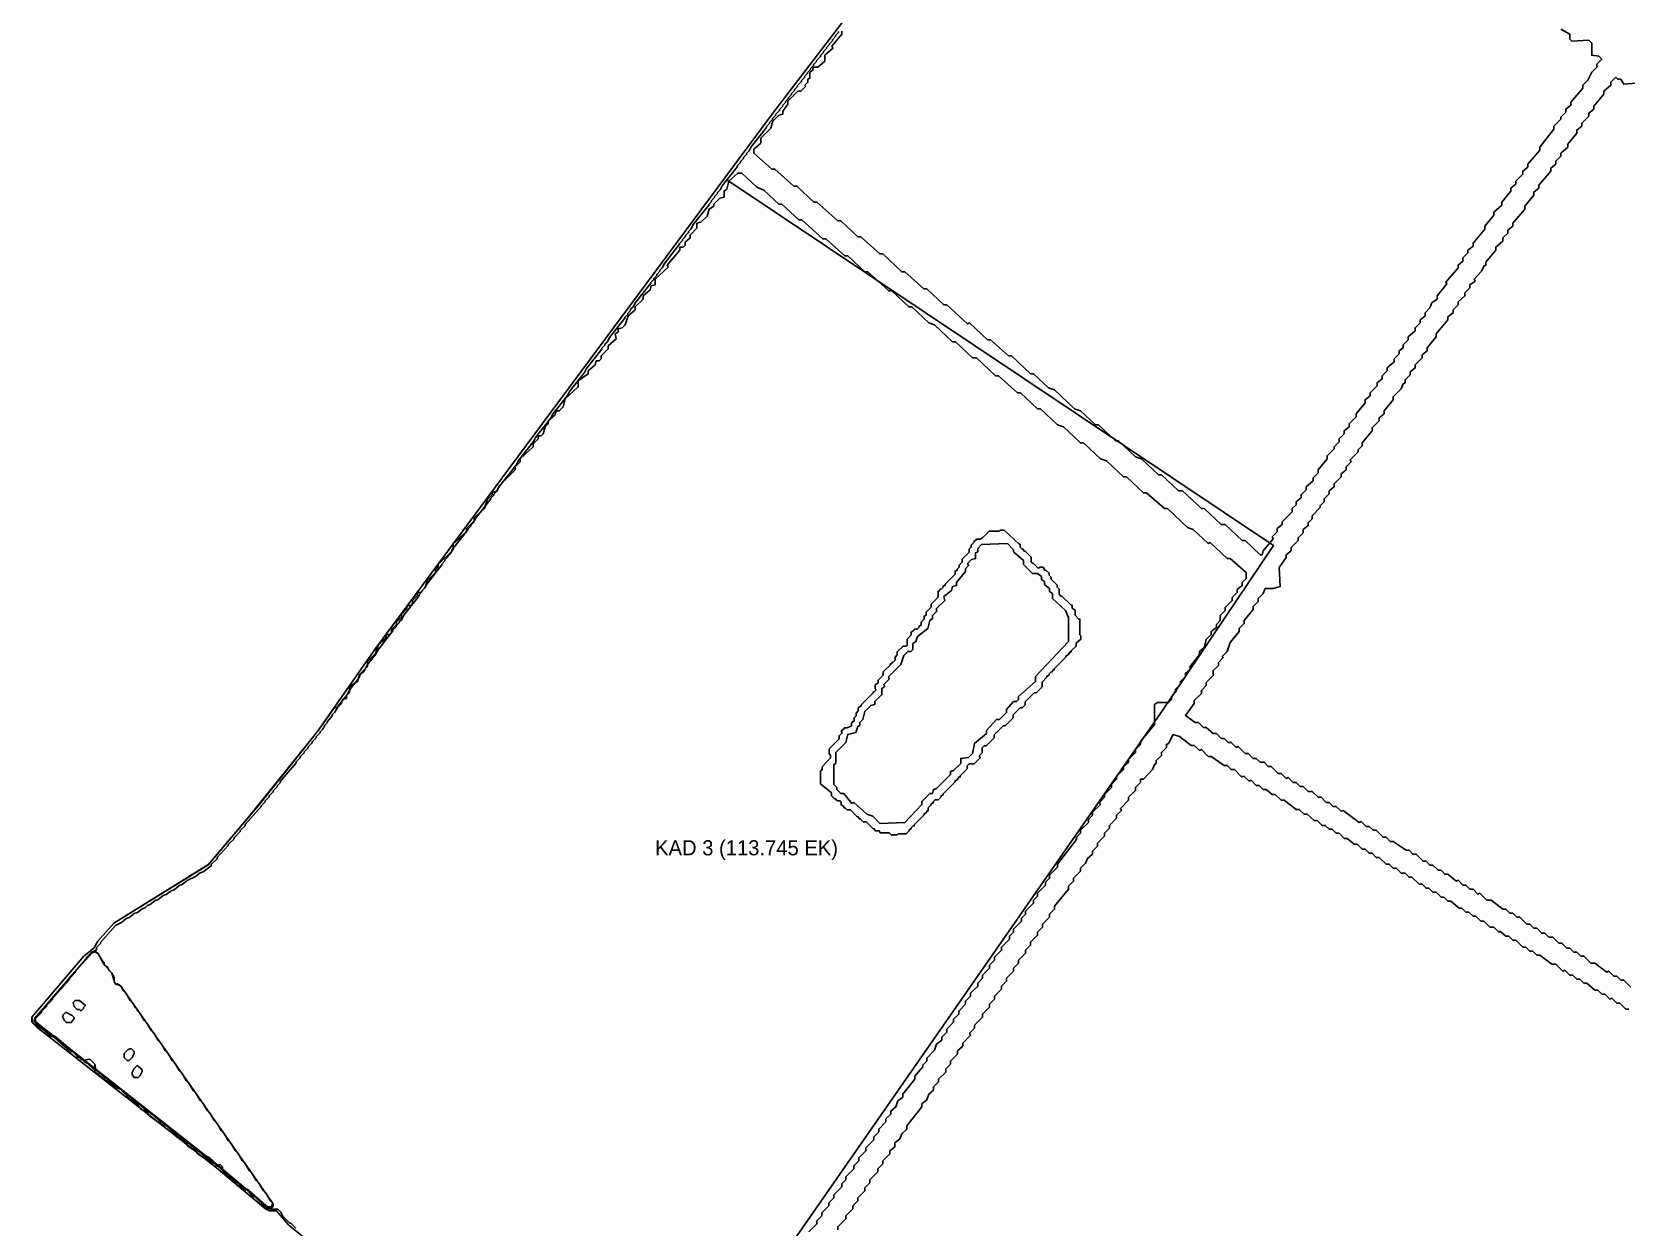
# Model space of a CAD drawing. Header units: metres. Extents: x 383 to 2851, y 138 to 3124.
# Drawn here: x 383 to 1650, y 678 to 1628 of the extents above; entities that cross this region are included whole.
import ezdxf

# ---------------------------------------------------------------- set-up
doc = ezdxf.new("R2010")
doc.units = ezdxf.units.M
for name, color, linetype in [('BERTINDIH_KAD3_PLOT2', 6, 'Continuous'), ('KAD_2', 3, 'Continuous'), ('KAD_3', 3, 'Continuous'), ('KAD_3_KALIBRASI_113.745EK', 3, 'Continuous'), ('KAD_4', 3, 'Continuous'), ('KAD_5', 3, 'Continuous'), ('LABEL', 7, 'Continuous'), ('PLOT2_DALAM_KAD3', 6, 'Continuous'), ('PLOT2_PENGAMBILAN', 1, 'Continuous'), ('PTD112724_DARI_PDF', 5, 'Continuous'), ('PTD112724_KALIBRASI', 5, 'Continuous')]:
    doc.layers.add(name, color=color, linetype=linetype)

msp = doc.modelspace()

# ---------------------------------------------------------------- linework, layer by layer
at = {"layer": 'BERTINDIH_KAD3_PLOT2'}
msp.add_lwpolyline([(430.2, 896.9), (385, 844.5), (385, 842.2), (423.9, 811.2), (428.6, 812), (432.6, 808), (433.4, 803.3), (519.1, 735.8), (523.9, 733.4), (530.2, 727.9), (532.6, 727.9), (534.2, 726.3), (534.2, 723.9), (552.4, 708.8), (554.8, 708), (569.9, 694.5), (573.1, 694.5), (573.9, 697.7), (453.2, 869.9), (448.5, 872.3), (446.1, 880.3), (439.7, 887.4), (435, 896.1), (432.6, 897.7)], close=True, dxfattribs=at)
at = {"layer": 'KAD_2'}
msp.add_lwpolyline([(1026.3, 1628.8), (1026.3, 1626.4), (1018.4, 1616.9), (1019.2, 1615.3), (1012.8, 1609.7), (1012.8, 1605), (1007.3, 1600.2), (1003.3, 1600.2), (1003.3, 1597.8), (1000.9, 1596.2), (1000.9, 1591.5), (999.3, 1590.7), (999.3, 1588.3), (996.9, 1585.9), (997.7, 1585.1), (993.8, 1581.1), (991.4, 1581.1), (983.5, 1573.2), (983.5, 1570.8), (979.5, 1565.3), (979.5, 1562.9), (976.3, 1562.1), (971.5, 1557.3), (970, 1551.8), (962, 1543.8), (962, 1539.9), (956.5, 1535.1), (956.5, 1531.9), (970.8, 1519.2), (973.1, 1519.2), (988.2, 1505.7), (990.6, 1505.7), (1004.1, 1493), (1006.5, 1493), (1023.1, 1478), (1025.5, 1478), (1039, 1465.3), (1041.4, 1465.3), (1056.5, 1451.8), (1058.9, 1451.8), (1073.9, 1437.5), (1076.3, 1437.5), (1091.4, 1424), (1093.8, 1424), (1107.3, 1411.3), (1109.7, 1411.3), (1126.3, 1396.2), (1127.9, 1397), (1142.2, 1383.5), (1144.6, 1383.5), (1158.9, 1370.8), (1161.3, 1370.8), (1176.3, 1356.5), (1178.7, 1356.5), (1190.6, 1345.4), (1195.4, 1343.8), (1211.3, 1328.7), (1216, 1327.1), (1227.9, 1316), (1230.3, 1316), (1243.8, 1303.3), (1246.2, 1303.3), (1259.7, 1290.6), (1264.4, 1289), (1277.9, 1276.3), (1280.3, 1276.3), (1293.8, 1263.6), (1297, 1263.6), (1312.1, 1249.4), (1314.4, 1249.4), (1327.9, 1236.7), (1331.1, 1236.7), (1344.6, 1224), (1347, 1224), (1358.9, 1212.8), (1360.5, 1212.8), (1361.3, 1216), (1369.2, 1225.5), (1368.4, 1227.1), (1372.4, 1231.1), (1372.4, 1233.5), (1376.4, 1236.7), (1376.4, 1239), (1384.3, 1247), (1384.3, 1249.4), (1387.5, 1252.5), (1387.5, 1254.9), (1391.4, 1258.1), (1391.4, 1260.5), (1395.4, 1264.4), (1395.4, 1266.8), (1401, 1271.6), (1401, 1274), (1404.9, 1277.9), (1404.9, 1280.3), (1412.1, 1289), (1412.1, 1291.4), (1417.6, 1297), (1417.6, 1298.6), (1421.6, 1302.5), (1421.6, 1304.9), (1425.6, 1308.9), (1425.6, 1311.3), (1429.5, 1314.4), (1429.5, 1316.8), (1435.1, 1322.4), (1435.1, 1324.8), (1442.2, 1333.5), (1442.2, 1335.9), (1446.2, 1339.1), (1446.2, 1341.4), (1451.8, 1347), (1451.8, 1349.4), (1455.7, 1352.5), (1455.7, 1354.9), (1459.7, 1358.9), (1459.7, 1361.3), (1465.3, 1366), (1465.3, 1368.4), (1469.2, 1372.4), (1469.2, 1374.8), (1472.4, 1377.2), (1472.4, 1379.5), (1476.4, 1383.5), (1476.4, 1385.9), (1481.9, 1390.6), (1481.9, 1393), (1485.9, 1397), (1485.9, 1399.4), (1489.9, 1402.6), (1489.9, 1404.9), (1493.8, 1408.9), (1495.4, 1412.9), (1499.4, 1416), (1499.4, 1418.4), (1507.3, 1428), (1506.5, 1429.5), (1516.1, 1440.7), (1516.1, 1443), (1520, 1446.2), (1520, 1448.6), (1524, 1452.6), (1524, 1454.9), (1528, 1458.1), (1528, 1460.5), (1537.5, 1471.6), (1537.5, 1474), (1544.6, 1482.7), (1544.6, 1485.1), (1551, 1490.7), (1551, 1493), (1558.1, 1501.8), (1558.1, 1504.2), (1562.1, 1507.3), (1562.1, 1509.7), (1567.7, 1515.3), (1567.7, 1517.6), (1571.6, 1520.8), (1571.6, 1523.2), (1581.1, 1534.3), (1581.1, 1536.7), (1592.3, 1551), (1592.3, 1553.4), (1597.8, 1558.9), (1597.8, 1560.5), (1601.8, 1564.5), (1601.8, 1566.9), (1605.8, 1570), (1605.8, 1572.4), (1615.3, 1583.5), (1615.3, 1585.9), (1619.2, 1589.9), (1622.4, 1596.2), (1626.4, 1600.2), (1626.4, 1602.6), (1630.4, 1606.5), (1628, 1608.9), (1622.4, 1609.7), (1622.4, 1619.2), (1620, 1621.6), (1606.5, 1620.8), (1605, 1622.4), (1605, 1626.4), (1597.8, 1630.4)], dxfattribs=at)
at = {"layer": 'KAD_3'}
msp.add_lwpolyline([(1000.1, 674.7), (1006.5, 681), (1006.5, 683.4), (1010.4, 687.4), (1010.4, 689.8), (1016, 695.3), (1016, 697.7), (1020, 701.7), (1020, 704.1), (1026.3, 710.4), (1026.3, 712.8), (1029.5, 716), (1029.5, 718.3), (1035.8, 724.7), (1035.8, 727.1), (1039.8, 731), (1039.8, 733.4), (1045.4, 739), (1045.4, 741.4), (1051.7, 747.7), (1051.7, 750.1), (1055.7, 754.1), (1055.7, 756.4), (1061.2, 762), (1061.2, 764.4), (1065.2, 768.3), (1065.2, 770.7), (1069.2, 773.9), (1070.8, 778.7), (1074.7, 781.8), (1074.7, 784.2), (1084.3, 796.1), (1084.3, 798.5), (1090.6, 805.7), (1090.6, 807.2), (1093.8, 810.4), (1093.8, 812.8), (1100.1, 819.1), (1101.7, 823.9), (1105.7, 827.1), (1105.7, 829.5), (1109.7, 833.4), (1109.7, 835.8), (1115.2, 841.4), (1115.2, 843.8), (1119.2, 847.7), (1119.2, 850.1), (1124.7, 855.7), (1124.7, 858), (1128.7, 862), (1128.7, 864.4), (1134.3, 869.9), (1134.3, 872.3), (1138.2, 876.3), (1138.2, 878.7), (1143.8, 884.2), (1143.8, 886.6), (1147.8, 890.6), (1147.8, 893), (1153.3, 898.5), (1153.3, 900.9), (1159.7, 907.3), (1159.7, 909.6), (1162.8, 912.8), (1162.8, 915.2), (1169.2, 921.5), (1169.2, 923.9), (1172.4, 927.1), (1172.4, 929.5), (1178.7, 935.8), (1178.7, 938.2), (1181.9, 941.4), (1181.9, 943.8), (1188.2, 950.1), (1188.2, 952.5), (1191.4, 955.7), (1191.4, 958.1), (1197.8, 964.4), (1197.8, 966.8), (1212.8, 986.6), (1212.8, 988.2), (1216, 991.4), (1216, 993.8), (1222.4, 1000.1), (1222.4, 1002.5), (1225.5, 1005.7), (1225.5, 1008.1), (1231.9, 1014.4), (1231.1, 1016), (1235.1, 1020), (1235.1, 1022.3), (1240.6, 1027.9), (1240.6, 1030.3), (1244.6, 1034.3), (1244.6, 1036.6), (1250.2, 1042.2), (1250.2, 1044.6), (1254.1, 1047.8), (1254.1, 1050.1), (1259.7, 1055.7), (1259.7, 1058.1), (1263.6, 1062), (1263.6, 1064.4), (1274.8, 1077.9), (1274.8, 1093.8), (1277.1, 1095.4), (1285.9, 1095.4), (1288.3, 1097.8), (1288.3, 1100.1), (1292.2, 1104.1), (1291.4, 1105.7), (1295.4, 1109.7), (1295.4, 1112), (1299.4, 1116), (1299.4, 1118.4), (1303.3, 1121.6), (1303.3, 1124), (1310.5, 1133.5), (1310.5, 1135.9), (1314.4, 1139), (1316, 1145.4), (1320, 1149.3), (1320, 1151.7), (1324, 1154.9), (1324, 1157.3), (1327.1, 1160.5), (1327.1, 1164.4), (1331.1, 1168.4), (1331.1, 1170.8), (1336.7, 1176.3), (1336.7, 1178.7), (1340.6, 1182.7), (1340.6, 1185.1), (1344.6, 1188.2), (1344.6, 1190.6), (1347.8, 1193.8), (1347.8, 1198.6), (1335.1, 1209.7), (1332.7, 1209.7), (1319.2, 1222.4), (1317.6, 1221.6), (1305.7, 1232.7), (1301, 1234.3), (1285.1, 1249.4), (1282.7, 1249.4), (1268.4, 1262.1), (1266, 1262.1), (1252.5, 1274.8), (1250.2, 1274.8), (1236.7, 1287.5), (1231.9, 1289), (1218.4, 1301.8), (1216, 1301.8), (1202.5, 1314.4), (1197.8, 1316), (1184.3, 1328.7), (1181.9, 1328.7), (1168.4, 1341.4), (1166, 1341.4), (1150.9, 1354.9), (1148.6, 1354.9), (1133.5, 1369.2), (1130.3, 1369.2), (1116.8, 1381.9), (1114.4, 1381.9), (1100.1, 1395.4), (1095.4, 1397), (1081.9, 1409.7), (1079.5, 1409.7), (1066, 1422.4), (1063.6, 1422.4), (1047, 1437.5), (1044.6, 1437.5), (1031.1, 1450.2), (1028.7, 1450.2), (1013.6, 1463.7), (1011.2, 1463.7), (994.6, 1478.8), (992.2, 1478.8), (978.7, 1491.5), (976.3, 1491.5), (964.4, 1502.6), (958.8, 1504.9), (946.9, 1516.1), (943.8, 1516.1), (936.6, 1509.7), (935, 1503.4), (932.7, 1501.8), (932.7, 1497), (929.5, 1496.2), (924.7, 1491.5), (924.7, 1489.9), (920.8, 1487.5), (919.2, 1481.9), (914.4, 1477.2), (911.2, 1476.4), (911.2, 1472.4), (905.7, 1466.8), (905.7, 1464.5), (901.7, 1461.3), (901.7, 1458.9), (900.1, 1457.3), (897.7, 1457.3), (897.7, 1454.9), (887.4, 1443), (888.2, 1441.4), (877.9, 1431.9), (877.9, 1427.2), (874.7, 1426.4), (873.9, 1423.2), (868.4, 1418.4), (868.4, 1416), (862, 1409.7), (862, 1407.3), (856.5, 1402.6), (854.1, 1395.4), (851.7, 1393), (848.5, 1392.2), (848.5, 1389.9), (846.1, 1388.3), (846.9, 1384.3), (840.6, 1378.7), (840.6, 1376.4), (835, 1370.8), (835, 1368.4), (833.4, 1366.8), (831.1, 1366.8), (830.3, 1363.7), (824.7, 1358.9), (824.7, 1356.5), (816.8, 1351), (816.8, 1346.2), (806.4, 1336.7), (804.9, 1330.3), (801.7, 1327.1), (799.3, 1327.1), (798.5, 1324), (793, 1319.2), (793, 1316.8), (790.6, 1314.4), (789, 1308.9), (787.4, 1307.3), (785, 1307.3), (785, 1304.9), (781, 1301), (781, 1298.6), (770.7, 1289), (770.7, 1286.7), (766.8, 1282.7), (766.8, 1280.3), (754.1, 1267.6), (752.5, 1263.6), (748.5, 1262.1), (748.5, 1260.5), (744.5, 1256.5), (742.2, 1249.4), (734.2, 1242.2), (734.2, 1239.8), (727.9, 1233.5), (727.9, 1231.1), (717.5, 1221.6), (717.5, 1216.8), (705.6, 1204.9), (705.6, 1203.3), (703.3, 1200.9), (703.3, 1198.6), (696.9, 1192.2), (695.3, 1186.7), (691.4, 1182.7), (689, 1182.7), (689, 1180.3), (685, 1176.3), (685, 1174), (683.4, 1172.4), (681, 1172.4), (680.2, 1169.2), (676.3, 1165.2), (676.3, 1162.8), (672.3, 1159.7), (672.3, 1157.3), (668.3, 1153.3), (668.3, 1150.9), (666.8, 1149.3), (664.4, 1149.3), (663.6, 1146.2), (658, 1141.4), (655.6, 1134.3), (649.3, 1127.9), (649.3, 1124), (642.9, 1117.6), (641.3, 1112), (635, 1108.1), (635, 1103.3), (632.6, 1100.9), (632.6, 1098.5), (629.4, 1097.8), (628.6, 1094.6), (625.5, 1091.4), (623.1, 1091.4), (609.6, 1072.4), (554.8, 1004.1), (522.3, 966), (447.7, 920), (435, 905.7), (431.8, 900.1), (423.9, 893.8), (382.6, 845.3), (383.4, 840.6), (391.3, 835.8), (397.7, 830.3), (400.8, 830.3), (411.2, 821.5), (411.2, 819.1), (416.7, 813.6), (421.5, 813.6), (423.9, 811.2), (428.6, 812), (432.6, 808), (432.6, 801.7), (449.3, 789), (452.4, 789), (458, 784.2), (458, 781.8), (465.9, 776.3), (469.1, 772.3), (473.9, 769.9), (476.2, 766.8), (485.8, 759.6), (488.9, 759.6), (492.1, 757.2), (497.7, 750.1), (505.6, 746.1), (506.4, 742.9), (509.6, 740.6), (512.8, 740.6), (513.6, 737.4), (516.7, 735), (523.9, 733.4), (530.2, 727.9), (532.6, 727.9), (534.2, 726.3), (534.2, 722.3), (542.1, 716.8), (546.1, 711.2), (548.5, 711.2), (552.4, 708), (554.8, 708), (558.8, 700.9), (571.5, 691.4), (577.1, 691.4), (586.6, 680.2), (591.3, 676.3)], dxfattribs=at)
msp.add_lwpolyline([(1158.1, 1221.6), (1162.8, 1216.8), (1162.8, 1215.2), (1170.8, 1208.1), (1170.8, 1204.9), (1177.9, 1197.8), (1181.9, 1197.8), (1185.1, 1195.4), (1185.1, 1193), (1187.5, 1191.4), (1187.5, 1189), (1191.4, 1185.9), (1191.4, 1183.5), (1193.8, 1181.9), (1193.8, 1177.9), (1204.1, 1168.4), (1206.5, 1162.8), (1206.5, 1143.8), (1180.3, 1116), (1180.3, 1112), (1166.8, 1100.1), (1166.8, 1097.8), (1165.2, 1096.2), (1162.8, 1096.2), (1157.3, 1089.8), (1157.3, 1087.4), (1151.7, 1081.9), (1149.3, 1081.9), (1141.4, 1073.1), (1141.4, 1070.8), (1131.9, 1062.8), (1130.3, 1054.9), (1127.1, 1051.7), (1120.8, 1050.9), (1120.8, 1047), (1115.2, 1041.4), (1112.8, 1040.6), (1112.8, 1038.2), (1101.7, 1027.1), (1099.3, 1026.3), (1098.5, 1023.1), (1096.2, 1023.1), (1089.8, 1016.8), (1089.8, 1014.4), (1076.3, 1000.1), (1056.5, 999.3), (1050.9, 1004.9), (1046.2, 1006.5), (1035.8, 1016), (1034.3, 1015.2), (1027.9, 1023.1), (1025.5, 1023.1), (1022.3, 1026.3), (1022.3, 1027.9), (1020, 1030.3), (1020, 1046.2), (1021.6, 1047), (1021.6, 1055.7), (1029.5, 1063.6), (1031.1, 1070), (1037.4, 1071.6), (1039, 1076.3), (1040.6, 1077.1), (1040.6, 1079.5), (1043, 1081.9), (1044.6, 1088.2), (1049.3, 1093), (1052.5, 1093.8), (1052.5, 1096.2), (1058.1, 1101.7), (1058.1, 1106.5), (1060.5, 1108.1), (1059.7, 1109.7), (1063.6, 1113.6), (1063.6, 1116), (1073.1, 1125.5), (1075.5, 1132.7), (1078.7, 1135.9), (1081.1, 1135.9), (1082.7, 1137.4), (1082.7, 1142.2), (1085.1, 1143.8), (1086.6, 1147.8), (1094.6, 1154.1), (1096.2, 1160.5), (1098.5, 1162), (1098.5, 1164.4), (1101.7, 1167.6), (1101.7, 1170), (1108.1, 1176.3), (1107.3, 1179.5), (1113.6, 1184.3), (1114.4, 1187.5), (1117.6, 1188.2), (1117.6, 1190.6), (1124.7, 1199.4), (1124.7, 1201.7), (1127.1, 1204.1), (1126.3, 1205.7), (1129.5, 1208.9), (1132.7, 1209.7), (1132.7, 1214.4), (1134.3, 1215.2), (1134.3, 1217.6), (1137.4, 1220.8)], close=True, dxfattribs=at)
at = {"layer": 'KAD_3_KALIBRASI_113.745EK'}
msp.add_lwpolyline([(868.5, 495.9), (1281.7, 1089.8), (1369.5, 1220.1), (934.9, 1510.6), (931.3, 1506), (929.7, 1502.8), (927.6, 1500.7), (927.6, 1499.9), (925.2, 1497.5), (925.2, 1496.7), (922.8, 1494.3), (922.8, 1493.5), (920.5, 1491.2), (920.5, 1490.5), (908.3, 1475.1), (906.7, 1471.8), (904.6, 1469.7), (904.6, 1468.9), (902.2, 1466.5), (902.2, 1465.8), (899.8, 1463.4), (899.8, 1462.6), (897.4, 1460.2), (897.4, 1459.5), (885.3, 1444.1), (883.6, 1440.8), (881.6, 1438.8), (881.6, 1438), (879.2, 1435.6), (879.2, 1434.8), (876.8, 1432.4), (876.8, 1431.6), (874.4, 1429.2), (874.4, 1428.6), (862.3, 1413.2), (860.6, 1409.9), (858.5, 1407.8), (858.5, 1407), (856.2, 1404.6), (856.2, 1403.8), (853.8, 1401.5), (853.8, 1400.8), (841.6, 1385.4), (840, 1382.1), (837.9, 1380), (837.9, 1379.2), (835.5, 1376.9), (835.5, 1376.2), (823.4, 1360.8), (821.8, 1357.6), (809.9, 1342.5), (808.3, 1339.3), (796.4, 1324.3), (794.8, 1321.1), (782.9, 1306), (781.3, 1302.8), (769.4, 1287.7), (767.8, 1284.5), (765.7, 1282.4), (765.7, 1281.7), (753.5, 1266.3), (751.9, 1263), (749.8, 1261), (749.8, 1260.2), (747.4, 1257.8), (747.4, 1257.1), (735.3, 1241.7), (733.6, 1238.4), (731.5, 1236.4), (731.5, 1235.6), (729.2, 1233.2), (729.2, 1232.5), (717, 1217.1), (715.4, 1213.8), (713.3, 1211.8), (713.3, 1211), (710.9, 1208.6), (710.9, 1207.8), (708.5, 1205.4), (708.5, 1204.7), (696.4, 1189.3), (694.7, 1186.1), (692.6, 1184), (692.6, 1183.2), (690.3, 1180.8), (690.3, 1180.1), (678.1, 1164.7), (676.5, 1161.4), (674.4, 1159.4), (674.4, 1158.6), (672, 1156.2), (672, 1155.4), (669.6, 1153), (669.6, 1152.3), (657.5, 1136.9), (655.9, 1133.8), (649.5, 1125.8), (646.3, 1120.1), (643.9, 1117.8), (642.4, 1114.7), (636, 1106.7), (632.8, 1101.2), (626.5, 1093.2), (623.3, 1087.6), (621.2, 1085.5), (621.2, 1084.8), (617.2, 1080.1), (617.2, 1079.2), (615.4, 1077.3), (613.8, 1074.1), (611.7, 1072.1), (611.7, 1071.3), (608.5, 1068.1), (608.5, 1067.3), (605.3, 1064.1), (605.3, 1063.3), (602.2, 1060.1), (602.2, 1059.4), (599, 1056.2), (599, 1055.4), (595.8, 1052.2), (595.8, 1051.4), (592.6, 1048.2), (592.6, 1047.5), (579.9, 1032.5), (579.9, 1031.6), (577.6, 1029.2), (577.6, 1028.4), (574.4, 1025.2), (574.4, 1024.4), (571.2, 1021.3), (571.2, 1020.5), (568, 1017.3), (568, 1016.5), (564.9, 1013.3), (564.9, 1012.6), (552.2, 998.3), (552.2, 997.4), (548.2, 993.5), (548.2, 992.7), (543.4, 987.9), (543.4, 987.1), (538.7, 982.4), (538.7, 981.6), (529.9, 972.1), (529.9, 971.2), (525.2, 966.5), (525.2, 965.5), (518.7, 960.9), (516.4, 960.1), (512.5, 957), (506.1, 953.9), (502.1, 950.6), (499.7, 949.8), (495.7, 946.6), (493.3, 945.8), (489.4, 942.7), (487, 941.9), (483, 938.7), (480.6, 937.9), (476.7, 934.7), (474.4, 934), (472.8, 932.4), (470.3, 931.5), (466.4, 928.4), (464, 927.6), (460, 924.4), (457.6, 923.6), (453.7, 920.5), (449.1, 918.2), (437.1, 904.6), (437.1, 903.8), (433.9, 900.6), (433.9, 898.7), (430, 896.7), (425.9, 892.7), (425.9, 891.9), (411.7, 876.1), (411.7, 875.2), (407.7, 871.2), (407.7, 870.5), (393.4, 854.6), (393.4, 853.8), (389.4, 849.8), (389.4, 849), (384.7, 844.2), (384.7, 841.7), (387.7, 838.7), (388.4, 838.7), (395.5, 832.3), (396.4, 832.3), (398.8, 830), (399.5, 830), (410.6, 820.4), (411.5, 820.4), (413.8, 818.1), (414.6, 818.1), (421.7, 811.7), (422.6, 811.7), (425, 809.3), (425.7, 809.3), (432.8, 803), (433.7, 803), (436.1, 800.6), (436.9, 800.6), (440, 797.4), (440.8, 797.4), (447.9, 791.1), (448.8, 791.1), (451.2, 788.7), (451.9, 788.7), (459, 782.3), (459.9, 782.3), (462.3, 780), (463.1, 780), (466.2, 776.8), (467, 776.8), (474.1, 770.4), (475, 770.4), (477.3, 768.1), (478.1, 768.1), (485.2, 761.7), (486.1, 761.7), (488.5, 759.3), (489.3, 759.3), (492.4, 756.1), (493.2, 756.1), (500.3, 749.8), (501.2, 749.8), (503.5, 747.4), (504.3, 747.4), (511.4, 741.1), (512.3, 741.1), (514.7, 738.7), (515.4, 738.7), (526.5, 729.2), (527.4, 729.2), (529.7, 726.8), (530.5, 726.8), (533.7, 723.6), (534.5, 723.6), (537.7, 720.4), (538.5, 720.4), (542.4, 716.5), (543.2, 716.5), (547.2, 712.5), (548, 712.5), (552, 708.5), (552.8, 708.5), (555.9, 705.3), (556.7, 705.3), (569.7, 694), (572.3, 692.6), (578.2, 692.6), (580.4, 690.4), (582, 687.2), (587.7, 681.5), (588.5, 681.5), (592.4, 677.6)], dxfattribs=at)
msp.add_lwpolyline([(1167.2, 1221.2), (1168, 1221.2), (1168, 1218.8), (1169.6, 1217.2), (1170.4, 1217.2), (1171.2, 1215.6), (1172, 1215.6), (1176.7, 1210.9), (1176.7, 1206.9), (1177.5, 1206.1), (1178.3, 1206.1), (1182.3, 1202.1), (1183.9, 1202.9), (1186.3, 1202.9), (1187.8, 1200.5), (1188.6, 1200.5), (1191, 1198.2), (1191, 1196.6), (1192.6, 1195), (1192.6, 1193.4), (1197.4, 1188.6), (1197.4, 1187.1), (1199, 1185.5), (1199, 1181.5), (1200.5, 1179.9), (1201.3, 1179.9), (1208.5, 1172.8), (1209.3, 1172.8), (1209.3, 1170.4), (1211.7, 1168.8), (1211.7, 1164.8), (1214.8, 1161.7), (1215.6, 1161.7), (1215.6, 1149), (1216.4, 1148.2), (1216.4, 1145.8), (1212.5, 1142.6), (1212.5, 1140.2), (1208.5, 1136.3), (1208.5, 1135.5), (1207.7, 1135.5), (1206.1, 1133.1), (1204.5, 1132.3), (1204.5, 1131.5), (1195, 1122), (1195, 1121.2), (1194.2, 1121.2), (1193.4, 1119.6), (1192.6, 1119.6), (1191, 1118), (1191, 1117.2), (1189.4, 1116.4), (1189.4, 1115.6), (1185.5, 1111.6), (1185.5, 1107.7), (1180.7, 1102.9), (1179.1, 1102.9), (1172, 1095.8), (1172, 1093.4), (1169.6, 1091), (1168, 1091), (1162.4, 1085.5), (1162.4, 1083.1), (1156.1, 1076.7), (1154.5, 1076.7), (1147.4, 1069.6), (1147.4, 1067.2), (1141, 1060.8), (1139.4, 1060.8), (1137.8, 1059.3), (1137.8, 1055.3), (1135.5, 1052.9), (1136.3, 1051.3), (1131.5, 1046.6), (1127.5, 1046.6), (1125.9, 1045), (1125.9, 1042.6), (1120.4, 1037), (1120.4, 1036.2), (1119.6, 1036.2), (1118, 1033.9), (1116.4, 1033.1), (1116.4, 1032.3), (1106.9, 1022.7), (1106.9, 1022), (1105.3, 1021.2), (1105.3, 1020.4), (1102.9, 1018), (1100.5, 1018), (1098.9, 1016.4), (1098.9, 1015.6), (1097.4, 1014.8), (1097.4, 1014), (1095, 1011.6), (1095, 1009.3), (1094.2, 1009.3), (1093.4, 1007.7), (1091.8, 1006.9), (1091.8, 1006.1), (1083.9, 998.1), (1083.9, 997.3), (1083.1, 997.3), (1081.5, 995.8), (1081.5, 995), (1079.9, 994.2), (1079.9, 993.4), (1077.5, 991), (1071.2, 991), (1070.4, 990.2), (1065.6, 990.2), (1064, 991.8), (1056.9, 991.8), (1056.1, 993.4), (1052.9, 993.4), (1052.1, 995), (1051.3, 995), (1045.8, 1000.5), (1043.4, 1000.5), (1041, 1002.9), (1040.2, 1002.9), (1039.4, 1004.5), (1038.6, 1004.5), (1033.1, 1010), (1030.7, 1010), (1029.1, 1011.6), (1028.3, 1011.6), (1027.5, 1013.2), (1025.9, 1014), (1025.9, 1016.4), (1025.1, 1017.2), (1022.7, 1017.2), (1021.2, 1018.8), (1020.4, 1018.8), (1018, 1021.2), (1018, 1023.5), (1009.3, 1030.7), (1009.3, 1041), (1010.8, 1041.8), (1010.8, 1044.2), (1017.2, 1051.3), (1017.2, 1053.7), (1016.4, 1054.5), (1016.4, 1058.5), (1024.3, 1066.4), (1024.3, 1068.8), (1026.7, 1071.2), (1025.9, 1072.8), (1028.3, 1074.3), (1028.3, 1075.1), (1030.7, 1075.1), (1033.9, 1076.7), (1033.9, 1079.1), (1036.2, 1080.7), (1036.2, 1083.1), (1037.8, 1084.7), (1037.8, 1087), (1039.4, 1088.6), (1039.4, 1091), (1041.8, 1092.6), (1041.8, 1093.4), (1051.3, 1102.9), (1051.3, 1103.7), (1052.1, 1103.7), (1053.7, 1105.3), (1052.9, 1106.1), (1052.9, 1109.3), (1055.3, 1110.9), (1055.3, 1113.2), (1059.3, 1117.2), (1059.3, 1119.6), (1064.8, 1125.1), (1064.8, 1125.9), (1066.4, 1126.7), (1066.4, 1127.5), (1067.2, 1127.5), (1068.8, 1129.1), (1068.8, 1131.5), (1070.4, 1133.1), (1070.4, 1135.5), (1075.1, 1140.2), (1077.5, 1140.2), (1078.3, 1141), (1078.3, 1145.8), (1081.5, 1149), (1081.5, 1151.3), (1083.9, 1152.9), (1083.9, 1153.7), (1086.2, 1153.7), (1087.8, 1155.3), (1087.8, 1156.1), (1089.4, 1156.9), (1089.4, 1159.3), (1091.8, 1161.7), (1091.8, 1164), (1093.4, 1164.8), (1093.4, 1167.2), (1097.4, 1171.2), (1097.4, 1173.6), (1102.9, 1179.1), (1102.9, 1183.9), (1103.7, 1183.9), (1104.5, 1185.5), (1105.3, 1185.5), (1106.9, 1187.1), (1106.9, 1187.8), (1108.5, 1188.6), (1108.5, 1189.4), (1116.4, 1197.4), (1116.4, 1199.8), (1118, 1200.5), (1118, 1201.3), (1119.6, 1202.9), (1119.6, 1204.5), (1122, 1206.9), (1122, 1209.3), (1127.5, 1214.8), (1127.5, 1217.2), (1129.1, 1218.8), (1129.1, 1220.4), (1131.5, 1222.8), (1131.5, 1223.6), (1133.1, 1224.4), (1133.1, 1225.2), (1136.3, 1225.2), (1137.8, 1225.9), (1143.4, 1231.5), (1151.3, 1231.5), (1152.1, 1232.3), (1155.3, 1232.3)], close=True, dxfattribs=at)
at = {"layer": 'KAD_4'}
msp.add_lwpolyline([(1651.8, 851.7), (1649.4, 851.7), (1644.6, 856.5), (1642.3, 856.5), (1638.3, 860.4), (1636.7, 859.6), (1632.7, 863.6), (1630.4, 863.6), (1627.2, 866.8), (1624.8, 866.8), (1618.5, 872.3), (1616.1, 872.3), (1612.9, 875.5), (1610.5, 875.5), (1607.3, 878.7), (1605, 878.7), (1601, 882.6), (1599.4, 881.9), (1593.8, 887.4), (1590.7, 887.4), (1581.1, 894.6), (1578.8, 894.6), (1575.6, 897.7), (1573.2, 897.7), (1570, 900.9), (1567.7, 900.9), (1562.1, 906.5), (1559.7, 906.5), (1556.5, 909.6), (1554.2, 909.6), (1549.4, 913.6), (1548.6, 912.8), (1544.6, 916.8), (1541.5, 916.8), (1536.7, 921.5), (1534.3, 921.5), (1530.3, 925.5), (1528, 925.5), (1524.8, 928.7), (1522.4, 928.7), (1519.2, 931.9), (1516.9, 931.9), (1510.5, 937.4), (1508.1, 937.4), (1504.9, 940.6), (1502.6, 940.6), (1498.6, 944.6), (1496.2, 944.6), (1493, 947.7), (1490.7, 947.7), (1487.5, 950.9), (1485.1, 950.9), (1479.5, 956.5), (1477.2, 956.5), (1474, 959.6), (1470.8, 959.6), (1466.8, 963.6), (1464.5, 963.6), (1461.3, 966.8), (1458.9, 966.8), (1453.4, 972.3), (1451, 972.3), (1447.8, 975.5), (1445.4, 975.5), (1442.2, 978.7), (1439.9, 978.7), (1435.9, 982.7), (1433.5, 982.7), (1428, 987.4), (1425.6, 987.4), (1421.6, 991.4), (1419.2, 991.4), (1416, 994.6), (1413.7, 994.6), (1410.5, 997.7), (1408.1, 997.7), (1404.1, 1001.7), (1401.8, 1001.7), (1396.2, 1006.5), (1393.8, 1006.5), (1389.9, 1010.4), (1387.5, 1010.4), (1377.9, 1017.6), (1375.6, 1017.6), (1370.8, 1022.3), (1368.4, 1022.3), (1363.7, 1026.3), (1361.3, 1026.3), (1358.1, 1029.5), (1355.7, 1029.5), (1351.8, 1033.5), (1350.2, 1032.7), (1346.2, 1036.6), (1343.8, 1036.6), (1338.3, 1042.2), (1335.9, 1042.2), (1332.7, 1045.4), (1330.3, 1045.4), (1320, 1052.5), (1317.6, 1052.5), (1312.1, 1058.1), (1310.5, 1057.3), (1306.5, 1061.2), (1304.1, 1061.2), (1294.6, 1068.4), (1289.8, 1070), (1285.9, 1062.8), (1284.3, 1062), (1284.3, 1059.7), (1280.3, 1055.7), (1280.3, 1053.3), (1276.3, 1049.3), (1276.3, 1047), (1274.8, 1046.2), (1273.2, 1042.2), (1266, 1034.3), (1263.6, 1034.3), (1263.6, 1031.9), (1259.7, 1027.9), (1259.7, 1025.5), (1254.1, 1020), (1254.1, 1017.6), (1247.8, 1011.2), (1248.6, 1009.6), (1244.6, 1005.7), (1244.6, 1003.3), (1239, 997.7), (1239, 995.4), (1235.1, 991.4), (1235.1, 989), (1229.5, 983.5), (1229.5, 981.1), (1225.5, 977.1), (1225.5, 974.7), (1221.6, 971.5), (1220, 967.6), (1216, 963.6), (1216, 961.2), (1210.5, 955.7), (1210.5, 953.3), (1206.5, 949.3), (1206.5, 946.9), (1195.4, 933.4), (1195.4, 931.1), (1191.4, 927.1), (1191.4, 924.7), (1185.9, 919.2), (1185.9, 916.8), (1181.9, 912.8), (1181.9, 910.4), (1176.3, 904.9), (1176.3, 902.5), (1172.4, 898.5), (1172.4, 896.1), (1166.8, 890.6), (1166.8, 888.2), (1162.8, 884.2), (1162.8, 881.9), (1157.3, 876.3), (1157.3, 873.9), (1153.3, 869.9), (1153.3, 867.6), (1147.8, 862), (1147.8, 859.6), (1143.8, 855.7), (1143.8, 853.3), (1138.2, 847.7), (1138.2, 845.3), (1131.9, 839), (1131.9, 836.6), (1127.9, 832.6), (1128.7, 831.1), (1122.4, 824.7), (1122.4, 822.3), (1118.4, 818.4), (1118.4, 816), (1112.8, 810.4), (1112.8, 808), (1108.9, 804.1), (1108.9, 801.7), (1103.3, 796.1), (1103.3, 793.8), (1099.3, 789.8), (1099.3, 787.4), (1095.4, 784.2), (1093.8, 779.5), (1089.8, 776.3), (1089.8, 773.9), (1077.9, 758.8), (1077.9, 756.4), (1073.9, 752.5), (1072.4, 748.5), (1068.4, 745.3), (1068.4, 742.2), (1064.4, 739), (1064.4, 736.6), (1058.9, 731), (1058.9, 728.7), (1054.9, 724.7), (1054.9, 722.3), (1048.5, 716), (1048.5, 713.6), (1044.6, 709.6), (1044.6, 707.2), (1039, 701.7), (1039, 699.3), (1035, 695.3), (1035, 692.9), (1029.5, 687.4), (1029.5, 685), (1023.1, 678.7), (1023.1, 676.3)], dxfattribs=at)
at = {"layer": 'KAD_5'}
msp.add_lwpolyline([(1657.3, 1587.5), (1647.8, 1586.7), (1645.4, 1590.7), (1643.1, 1590.7), (1641.5, 1592.3), (1637.5, 1588.3), (1637.5, 1585.9), (1631.9, 1581.1), (1631.9, 1578.8), (1624, 1569.2), (1624, 1566.9), (1620, 1563.7), (1620, 1561.3), (1614.5, 1555.8), (1614.5, 1553.4), (1610.5, 1550.2), (1610.5, 1547.8), (1603.4, 1539.1), (1603.4, 1536.7), (1597.8, 1531.9), (1597.8, 1529.6), (1593.8, 1525.6), (1593.8, 1523.2), (1589.9, 1520), (1589.9, 1517.6), (1580.4, 1506.5), (1580.4, 1504.2), (1576.4, 1501), (1576.4, 1498.6), (1569.2, 1489.9), (1569.2, 1487.5), (1559.7, 1476.4), (1559.7, 1474), (1555.8, 1470.8), (1555.8, 1468.4), (1551.8, 1464.5), (1551.8, 1462.1), (1546.2, 1457.3), (1546.2, 1454.9), (1538.3, 1445.4), (1538.3, 1443), (1536.7, 1442.2), (1535.1, 1438.3), (1528.8, 1431.9), (1529.6, 1430.3), (1525.6, 1427.2), (1525.6, 1424.8), (1521.6, 1420.8), (1521.6, 1418.4), (1516.1, 1413.7), (1516.1, 1411.3), (1512.1, 1407.3), (1512.1, 1404.9), (1508.1, 1401.8), (1508.1, 1399.4), (1498.6, 1388.3), (1498.6, 1385.9), (1491.5, 1377.2), (1491.5, 1374.8), (1487.5, 1371.6), (1487.5, 1369.2), (1481.9, 1363.7), (1481.9, 1361.3), (1478, 1358.1), (1478, 1355.7), (1474, 1351.8), (1474, 1349.4), (1472.4, 1348.6), (1470.8, 1344.6), (1464.5, 1338.3), (1464.5, 1335.9), (1457.3, 1327.1), (1457.3, 1324.8), (1453.4, 1321.6), (1453.4, 1319.2), (1447.8, 1313.7), (1447.8, 1311.3), (1439.9, 1301.8), (1439.9, 1299.4), (1436.7, 1296.2), (1436.7, 1294.6), (1430.3, 1288.3), (1431.1, 1286.7), (1427.2, 1282.7), (1427.2, 1280.3), (1423.2, 1277.1), (1423.2, 1274.8), (1417.6, 1269.2), (1417.6, 1266.8), (1413.7, 1263.6), (1413.7, 1261.3), (1409.7, 1257.3), (1409.7, 1254.9), (1406.5, 1251.7), (1406.5, 1250.2), (1400.2, 1243.8), (1400.2, 1241.4), (1397, 1238.2), (1397, 1235.9), (1393, 1232.7), (1393, 1230.3), (1389.1, 1226.3), (1389.1, 1224), (1383.5, 1218.4), (1383.5, 1216), (1379.5, 1212.8), (1379.5, 1210.5), (1374, 1202.5), (1374.8, 1187.5), (1369.2, 1185.9), (1362.9, 1185.9), (1361.3, 1181.9), (1357.3, 1177.9), (1357.3, 1175.5), (1353.3, 1171.6), (1353.3, 1169.2), (1346.2, 1160.5), (1346.2, 1158.1), (1342.2, 1154.1), (1342.2, 1151.7), (1335.1, 1143), (1332.7, 1135.9), (1328.7, 1131.9), (1329.5, 1131.1), (1325.6, 1127.1), (1325.6, 1124.7), (1321.6, 1120.8), (1321.6, 1116.8), (1316, 1111.2), (1316, 1108.9), (1312.1, 1104.9), (1312.1, 1102.5), (1306.5, 1097), (1306.5, 1094.6), (1299.4, 1085.1), (1307.3, 1079.5), (1309.7, 1079.5), (1313.7, 1075.5), (1316, 1075.5), (1321.6, 1070.8), (1324, 1070.8), (1327.9, 1066.8), (1330.3, 1066.8), (1333.5, 1063.6), (1335.9, 1063.6), (1339.8, 1059.7), (1341.4, 1060.5), (1347, 1054.9), (1349.4, 1054.9), (1353.3, 1050.9), (1355.7, 1050.9), (1358.9, 1047.8), (1362.1, 1047.8), (1365.2, 1044.6), (1367.6, 1044.6), (1373.2, 1039), (1375.6, 1039), (1379.5, 1035), (1381.1, 1035.8), (1385.1, 1031.9), (1387.5, 1031.9), (1390.6, 1028.7), (1393, 1028.7), (1397, 1024.7), (1400.2, 1024.7), (1404.9, 1020), (1407.3, 1020), (1411.3, 1016), (1413.7, 1016), (1416.8, 1012.8), (1419.2, 1012.8), (1423.2, 1008.9), (1424.8, 1009.6), (1437.5, 1000.1), (1439.1, 1000.9), (1443, 996.9), (1445.4, 996.9), (1448.6, 993.8), (1451, 993.8), (1456.5, 988.2), (1458.9, 988.2), (1462.1, 985), (1464.5, 985), (1474.8, 977.9), (1477.2, 977.9), (1480.3, 974.7), (1482.7, 974.7), (1488.3, 969.2), (1490.7, 969.2), (1493.8, 966), (1496.2, 966), (1500.2, 962), (1502.6, 962), (1505.7, 958.8), (1508.1, 958.8), (1514.5, 953.3), (1516.1, 954.1), (1520, 950.1), (1522.4, 950.1), (1525.6, 946.9), (1528, 946.9), (1531.9, 943), (1533.5, 943.8), (1539.1, 938.2), (1542.3, 938.2), (1551.8, 931.1), (1554.2, 931.1), (1557.3, 927.9), (1559.7, 927.9), (1562.9, 924.7), (1565.3, 924.7), (1570.8, 919.2), (1573.2, 919.2), (1576.4, 916), (1578.8, 916), (1582.7, 912), (1585.1, 912), (1588.3, 908.8), (1591.5, 908.8), (1596.2, 904.1), (1598.6, 904.1), (1602.6, 900.1), (1605, 900.1), (1608.1, 896.9), (1610.5, 896.9), (1613.7, 893.8), (1616.1, 893.8), (1621.6, 888.2), (1624.8, 888.2), (1634.3, 881.1), (1635.9, 881.9), (1639.9, 877.9), (1642.3, 877.9), (1645.4, 874.7), (1647.8, 874.7), (1653.4, 869.2)], dxfattribs=at)
at = {"layer": 'PLOT2_DALAM_KAD3'}
for points in [[(396.4, 832.3), (396.5, 832.2), (397.3, 832.2), (399.7, 829.9), (400.4, 829.9), (411.4, 820.4), (411.5, 820.4), (411.6, 820.3), (412.4, 820.3), (414.7, 818), (415.5, 818), (418.7, 814.8), (419.5, 814.8), (422.6, 811.7), (422.6, 811.7), (422.7, 811.6), (423.5, 811.6), (425.8, 809.2), (426.6, 809.2), (433.7, 803), (433.7, 803), (433.8, 802.9), (434.6, 802.9), (436.9, 800.6), (436.9, 800.6), (437, 800.5), (437.8, 800.5), (440.9, 797.3), (441.7, 797.3), (448.8, 791.1), (448.8, 791.1), (448.9, 791), (449.7, 791), (452, 788.6), (452.8, 788.6), (459.9, 782.3), (459.9, 782.3), (460, 782.2), (460.8, 782.2), (463.1, 780), (463.1, 780), (463.2, 779.9), (463.9, 779.9), (474.9, 770.4), (475, 770.4), (475.1, 770.3), (475.9, 770.3), (486.1, 761.7), (486.1, 761.7), (486.2, 761.6), (487, 761.6), (489.2, 759.3), (489.3, 759.3), (489.3, 759.2), (490.1, 759.2), (501.1, 749.8), (501.2, 749.8), (501.3, 749.7), (502, 749.7), (512.2, 741.1), (512.3, 741.1), (512.4, 741), (513.2, 741), (515.5, 738.6), (516.3, 738.6), (527.3, 729.2), (527.4, 729.2), (527.4, 729.1), (528.2, 729.1), (530.5, 726.8), (530.5, 726.8), (530.6, 726.7), (531.4, 726.7), (534.5, 723.6), (534.5, 723.6), (534.6, 723.5), (535.4, 723.5), (538.5, 720.4), (538.5, 720.4), (538.6, 720.3), (539.4, 720.3), (543.2, 716.5), (543.2, 716.5), (543.3, 716.4), (544.1, 716.4), (548, 712.5), (548, 712.5), (548.1, 712.4), (548.9, 712.4), (552.7, 708.5), (552.8, 708.5), (552.8, 708.4), (553.6, 708.4), (556.8, 705.2), (557.6, 705.2), (570.3, 694.1), (571.9, 693.3), (574.3, 694.9), (574.3, 697.3), (571.9, 699.7), (568.7, 705.2), (566.3, 707.6), (563.2, 713.2), (560.8, 715.6), (557.6, 721.1), (555.2, 723.5), (552.1, 729.1), (549.7, 731.4), (546.5, 737), (544.1, 739.4), (540.9, 744.9), (538.6, 747.3), (535.4, 752.9), (533, 755.3), (529.8, 760.8), (527.4, 763.2), (524.3, 768.7), (521.9, 771.1), (518.7, 776.7), (516.3, 779.1), (513.2, 784.6), (510.8, 787), (507.6, 792.6), (505.2, 794.9), (502, 800.5), (499.7, 802.9), (496.5, 808.4), (494.1, 810.8), (490.9, 816.4), (488.6, 818.8), (485.4, 824.3), (483, 826.7), (479.8, 832.2), (477.4, 834.6), (474.3, 840.2), (471.9, 842.6), (468.7, 848.1), (466.3, 850.5), (466.3, 851.3), (464.7, 852.9), (463.2, 856.1), (460.8, 858.4), (457.6, 864), (455.2, 866.4), (453.6, 869.6), (452, 871.1), (450.5, 871.9), (449.7, 871.1), (448.1, 873.5), (448.1, 876.7), (446.5, 879.9), (444.1, 882.3), (442.5, 885.4), (440.1, 887), (440.1, 888.6), (438.5, 890.2), (435.4, 895.7), (433, 897.3), (430.6, 896.5), (417.1, 881.5), (417.1, 880.7), (412.4, 875.9), (412.4, 875.1), (398.9, 860), (398.9, 859.2), (394.1, 854.5), (394.1, 853.7), (390.1, 849.7), (390.1, 848.9), (385.4, 844.2), (385.4, 841.8), (388.5, 838.6), (389.3, 838.6), (396.4, 832.3)], [(417.1, 858.4), (420.3, 858.4), (425.1, 854.5), (423.5, 852.9), (423.5, 852.1), (421.9, 850.5), (421.1, 850.5), (420.3, 851.3), (418.7, 851.3), (416.3, 853.7), (415.5, 856.9)], [(407.6, 847.3), (409.2, 848.9), (410, 848.9), (414.7, 846.5), (416.3, 844.9), (416.3, 844.2), (413.9, 841), (410, 841), (408.4, 842.6), (406.8, 845.7)], [(463.9, 818), (463.9, 816.4), (462.4, 813.2), (460, 810.8), (458.4, 810.8), (456, 813.2), (456, 816.4), (459.2, 819.5), (461.6, 820.3)], [(470.3, 803.7), (470.3, 802.1), (468.7, 798.9), (467.1, 797.3), (463.9, 797.3), (462.4, 799.7), (462.4, 801.3), (463.9, 804.5), (466.3, 806.8)]]:
    msp.add_lwpolyline(points, close=True, dxfattribs=at)
at = {"layer": 'PLOT2_PENGAMBILAN'}
msp.add_lwpolyline([(430.2, 896.9), (385, 844.5), (385, 842.2), (531, 727.1), (569.9, 694.5), (573.1, 694.5), (573.9, 697.7), (453.2, 869.9), (448.5, 872.3), (446.1, 880.3), (439.7, 887.4), (435, 896.1), (432.6, 897.7)], close=True, dxfattribs=at)
at = {"layer": 'PTD112724_DARI_PDF'}
msp.add_lwpolyline([(1089, 1717.7), (971.5, 1563.7), (655.6, 1138.2), (609.6, 1072.4), (562.8, 1013.6), (523.1, 966.8), (447.7, 920), (435, 905.7), (431.8, 900.1), (423.9, 893.8), (382.6, 845.3), (382.6, 841.4), (386.6, 837.4), (529.4, 725.5), (568.3, 692.9), (571.5, 691.4), (577.1, 691.4), (586.6, 680.2), (671.5, 610.4)], dxfattribs=at)
at = {"layer": 'PTD112724_KALIBRASI'}
msp.add_lwpolyline([(1023.6, 1628.5), (1023.6, 1627.7), (1021.3, 1625.3), (1021.3, 1624.5), (1018.9, 1622.1), (1018.9, 1621.3), (1016.5, 1618.9), (1016.5, 1618.2), (1014.1, 1615.8), (1014.1, 1615), (1011.7, 1612.6), (1011.7, 1611.8), (1009.4, 1609.4), (1009.4, 1608.6), (1006.2, 1605.5), (1006.2, 1604.7), (1003.8, 1602.3), (1003.8, 1601.5), (1001.4, 1599.1), (1001.4, 1598.3), (999, 1595.9), (999, 1595.1), (996.7, 1592.8), (996.7, 1592), (994.3, 1589.6), (994.3, 1588.8), (991.1, 1585.6), (991.1, 1584.8), (988.7, 1582.4), (988.7, 1581.6), (986.3, 1579.3), (986.3, 1578.5), (984, 1576.1), (984, 1575.3), (981.6, 1572.9), (981.6, 1572.1), (979.2, 1569.7), (979.2, 1568.9), (976.8, 1566.6), (976.8, 1565.8), (973.6, 1562.6), (973.6, 1561.8), (971.3, 1559.4), (971.3, 1558.6), (968.9, 1556.2), (968.9, 1555.4), (966.5, 1553.1), (966.5, 1552.4), (954.3, 1537), (952.7, 1533.7), (950.6, 1531.6), (950.6, 1530.8), (948.2, 1528.5), (948.2, 1527.7), (945.9, 1525.3), (945.9, 1524.5), (943.5, 1522.1), (943.5, 1521.4), (931.3, 1506), (929.7, 1502.8), (927.6, 1500.7), (927.6, 1499.9), (925.2, 1497.5), (925.2, 1496.7), (922.8, 1494.3), (922.8, 1493.5), (920.5, 1491.2), (920.5, 1490.5), (908.3, 1475.1), (906.7, 1471.8), (904.6, 1469.7), (904.6, 1468.9), (902.2, 1466.5), (902.2, 1465.8), (899.8, 1463.4), (899.8, 1462.6), (897.4, 1460.2), (897.4, 1459.5), (885.3, 1444.1), (883.6, 1440.8), (881.6, 1438.8), (881.6, 1438), (879.2, 1435.6), (879.2, 1434.8), (876.8, 1432.4), (876.8, 1431.6), (874.4, 1429.2), (874.4, 1428.6), (862.3, 1413.2), (860.6, 1409.9), (858.5, 1407.8), (858.5, 1407), (856.2, 1404.6), (856.2, 1403.8), (853.8, 1401.5), (853.8, 1400.8), (841.6, 1385.4), (840, 1382.1), (837.9, 1380), (837.9, 1379.2), (835.5, 1376.9), (835.5, 1376.2), (823.4, 1360.8), (821.8, 1357.6), (809.9, 1342.5), (808.3, 1339.3), (796.4, 1324.3), (794.8, 1321.1), (782.9, 1306), (781.3, 1302.8), (769.4, 1287.7), (767.8, 1284.5), (765.7, 1282.4), (765.7, 1281.7), (753.5, 1266.3), (751.9, 1263), (749.8, 1261), (749.8, 1260.2), (747.4, 1257.8), (747.4, 1257.1), (735.3, 1241.7), (733.6, 1238.4), (731.5, 1236.4), (731.5, 1235.6), (729.2, 1233.2), (729.2, 1232.5), (717, 1217.1), (715.4, 1213.8), (713.3, 1211.8), (713.3, 1211), (710.9, 1208.6), (710.9, 1207.8), (708.5, 1205.4), (708.5, 1204.7), (696.4, 1189.3), (694.7, 1186.1), (692.6, 1184), (692.6, 1183.2), (690.3, 1180.8), (690.3, 1180.1), (678.1, 1164.7), (676.5, 1161.4), (674.4, 1159.4), (674.4, 1158.6), (672, 1156.2), (672, 1155.4), (669.6, 1153), (669.6, 1152.3), (657.5, 1136.9), (655.9, 1133.8), (649.5, 1125.8), (646.3, 1120.1), (643.9, 1117.8), (642.4, 1114.7), (636, 1106.7), (632.8, 1101.2), (626.5, 1093.2), (623.3, 1087.6), (621.2, 1085.5), (621.2, 1084.8), (617.2, 1080.1), (617.2, 1079.2), (615.4, 1077.3), (613.8, 1074.1), (611.7, 1072.1), (611.7, 1071.3), (608.5, 1068.1), (608.5, 1067.3), (605.3, 1064.1), (605.3, 1063.3), (602.2, 1060.1), (602.2, 1059.4), (599, 1056.2), (599, 1055.4), (595.8, 1052.2), (595.8, 1051.4), (592.6, 1048.2), (592.6, 1047.5), (579.9, 1032.5), (579.9, 1031.6), (577.6, 1029.2), (577.6, 1028.4), (574.4, 1025.2), (574.4, 1024.4), (571.2, 1021.3), (571.2, 1020.5), (568, 1017.3), (568, 1016.5), (564.9, 1013.3), (564.9, 1012.6), (552.2, 998.3), (552.2, 997.4), (548.2, 993.5), (548.2, 992.7), (543.4, 987.9), (543.4, 987.1), (538.7, 982.4), (538.7, 981.6), (529.9, 972.1), (529.9, 971.2), (525.2, 966.5), (525.2, 965.5), (518.7, 960.9), (516.4, 960.1), (512.5, 957), (506.1, 953.9), (502.1, 950.6), (499.7, 949.8), (495.7, 946.6), (493.3, 945.8), (489.4, 942.7), (487, 941.9), (483, 938.7), (480.6, 937.9), (476.7, 934.7), (474.4, 934), (472.8, 932.4), (470.3, 931.5), (466.4, 928.4), (464, 927.6), (460, 924.4), (457.6, 923.6), (453.7, 920.5), (449.1, 918.2), (437.1, 904.6), (437.1, 903.8), (433.9, 900.6), (433.9, 898.7), (430, 896.7), (425.9, 892.7), (425.9, 891.9), (411.7, 876.1), (411.7, 875.2), (407.7, 871.2), (407.7, 870.5), (393.4, 854.6), (393.4, 853.8), (389.4, 849.8), (389.4, 849), (384.7, 844.2), (384.7, 841.7), (387.7, 838.7), (388.4, 838.7), (395.5, 832.3), (396.4, 832.3), (398.8, 830), (399.5, 830), (410.6, 820.4), (411.5, 820.4), (413.8, 818.1), (414.6, 818.1), (421.7, 811.7), (422.6, 811.7), (425, 809.3), (425.7, 809.3), (432.8, 803), (433.7, 803), (436.1, 800.6), (436.9, 800.6), (440, 797.4), (440.8, 797.4), (447.9, 791.1), (448.8, 791.1), (451.2, 788.7), (451.9, 788.7), (459, 782.3), (459.9, 782.3), (462.3, 780), (463.1, 780), (466.2, 776.8), (467, 776.8), (474.1, 770.4), (475, 770.4), (477.3, 768.1), (478.1, 768.1), (485.2, 761.7), (486.1, 761.7), (488.5, 759.3), (489.3, 759.3), (492.4, 756.1), (493.2, 756.1), (500.3, 749.8), (501.2, 749.8), (503.5, 747.4), (504.3, 747.4), (511.4, 741.1), (512.3, 741.1), (514.7, 738.7), (515.4, 738.7), (526.5, 729.2), (527.4, 729.2), (529.7, 726.8), (530.5, 726.8), (533.7, 723.6), (534.5, 723.6), (537.7, 720.4), (538.5, 720.4), (542.4, 716.5), (543.2, 716.5), (547.2, 712.5), (548, 712.5), (552, 708.5), (552.8, 708.5), (555.9, 705.3), (556.7, 705.3), (569.7, 694), (572.3, 692.6), (578.2, 692.6), (580.4, 690.4), (582, 687.2), (587.7, 681.5), (588.5, 681.5), (592.4, 677.6)], dxfattribs=at)

# ---------------------------------------------------------------- texts
at = {"layer": 'LABEL'}
msp.add_text('KAD 3 (113.745 EK)', height=12, dxfattribs=at).set_placement((877.9, 973.9))

doc.saveas('drawing.dxf')
